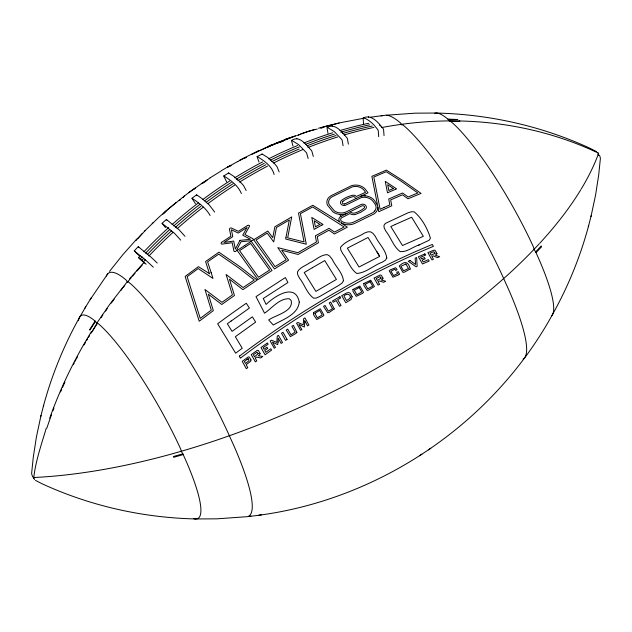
<?xml version="1.0" encoding="UTF-8"?>
<svg xmlns="http://www.w3.org/2000/svg" width="632" height="632" viewBox="0 0 632 632"><rect width="100%" height="100%" fill="white"/><g stroke="black" fill="none" stroke-linecap="round" stroke-linejoin="round"><path stroke-width="0.95" d="M195.77 518.959L216.895 518.832L245.54 516.786A135.809 25.422 60.2 0 0 234.298 446.698L228.452 433.702A135.809 25.422 60.2 0 0 131.606 284.605L127.585 281.327L127.569 282.093L129.947 279.178A406.716 358.17 -50.5 0 1 131.203 277.677M401.857 124.646L402.481 124.52L405.997 127.553A135.809 25.422 60.2 0 1 502.835 276.65L508.689 289.646A135.809 25.422 60.2 0 1 523.059 359.11M598.67 155.045L598.188 154.485L596.268 159.43A406.716 177.015 -24.5 0 1 581.314 188.865M539.088 243.976L533.258 250.161A406.716 177.015 -24.5 0 1 507.852 274.817L500.994 280.94A406.716 177.015 -24.5 0 1 387.432 362.081L369.183 372.532A406.716 177.015 -24.5 0 1 232.489 434.626L222.488 438.158A406.716 177.015 -24.5 0 1 182.585 450.877L172.67 453.705A406.716 177.015 -24.5 0 1 41.246 477.105L33.812 477.516L34.531 479.585M590.975 216.571L595.542 195.264L598.717 174.827L600.4 158.363L599.847 156.017L598.188 154.485L598.299 153.884M41.025 415.429L36.459 436.736L33.283 457.173L31.6 473.637L32.619 476.82L33.812 477.516L33.354 478.622M43.332 406.471C51.547 375.692 63.635 345.957 79.142 318.125M552.858 313.875C568.366 286.043 580.452 256.308 588.668 225.529M40.756 416.496L43.648 405.231M588.353 226.77L591.244 215.504M46.239 428.267C41.507 444.075 35.4 462.008 33.812 477.516M49.691 418.21C60.522 387.874 74.639 358.715 91.616 331.342M79.356 317.738L85.794 306.702M552.644 314.262C491.68 425.447 374.61 503.325 248.487 516.486L250.951 516.17M90.139 299.647L107.732 273.838M84.617 308.613L91.364 297.64M95.116 321.048L89.554 329.778L89.942 330.078L95.479 321.396L92.375 318.907A112.567 21.069 60.2 0 0 78.486 320.716M97.265 322.865L91.988 331.784L97.557 323.055L96.965 323.26M97.415 322.249L109.66 304.45L127.474 281.438M449.771 121.028L459.938 121.178L450.079 120.925M109.494 271.428L122.734 254.815L136.852 238.943M152.897 222.827L152.201 223.586M123.121 287.528L124.788 285.49M135.785 240.673L144.981 230.791M137.966 238.28L142.374 233.398M129.576 278.862L143.827 262.604M374.713 210.985L374.389 211.365A8.548 7.434 13.8 0 1 372.382 212.921L353.928 221.966A11.637 10.317 9.1 0 1 345.617 222.875A11.542 10.31 6.5 0 1 342.694 221.848L341.367 221.121A2.654 2.275 0.4 0 1 341.667 217.748L349.899 213.561A5.941 5.056 2.9 0 0 352 214.461L352.775 214.603A6.028 5.08 5.2 0 0 355.5 214.43L360.761 212.241L365.383 209.239A3.508 2.931 7.5 0 0 365.628 205.408A3.508 2.931 7.5 0 0 361.125 204.492L346.62 211.696A10.681 9.093 2.9 0 1 338.918 212.755L338.207 212.597A10.57 9.077 0.4 0 1 334.375 210.883L329.248 204.736A8.019 6.541 -4.2 0 1 329.075 200.004L330.062 198.448A7.884 5.988 -5.7 0 1 332.385 196.671L352.269 186.906A9.891 7.355 -1.5 0 1 356.243 186.456L357.57 186.614A10.001 7.837 4.5 0 1 364.419 190.722L365.572 192.286L356.322 196.497A3.223 2.552 2.5 0 0 352.451 195.328L350.491 195.849A27.326 21.891 0.3 0 0 343.326 199.127L341.746 200.218A3.721 3.01 -1.9 0 0 340.79 203.702A3.721 3.01 -1.9 0 0 344.503 205.503L344.74 205.44A3.713 3.16 2.9 0 0 345.672 205.203L361.283 197.619A10.365 8.65 7.5 0 1 364.632 197.255L365.32 197.303A10.08 8.319 9.6 0 1 373.236 201.537L374.839 203.828A8.603 7.102 9.6 0 1 375.59 205.155L376.087 206.964A8.366 7.197 15.9 0 1 374.705 210.977M598.188 154.485L598.646 153.379M536.023 252.65L535.659 251.892L541.237 245.974L541.632 246.701L536.023 252.65L538.827 258.915A112.567 21.069 60.2 0 1 551.736 315.7M157.257 263.023L150.89 257.019L138.234 246.662L134.268 250.849L146.403 260.732L153.307 267.194M144.696 230.98L159.58 216.618L169.534 207.968M165.9 211.048L165.537 211.396A11.739 0.719 -42.1 0 0 163.633 213.355M203.03 183.169L210.464 177.584M205.029 181.74L207.217 179.749M184.939 236.273L179.085 229.779L166.382 219.462L162.069 223.309L174.55 233.358L180.665 240.089M176.202 202.461L169.992 207.636M168.784 208.631L184.497 195.904M168.531 208.789L167.156 209.998A10.001 0.608 -42.1 0 0 164.004 213.308M214.659 212.036L209.35 205.092L202.153 198.701L196.607 194.814L191.986 198.282L195.478 203.78M209.5 273.814L205.59 261.514L218.933 252.215L240.097 266.799L257.153 280.095L242.917 289.669L229.448 279.162L234.456 295.507L221.753 304.505L208.307 294.172L213.332 310.644L199.214 321.238L185.137 276.421L198.432 266.649L209.603 273.735M246.156 190.524L243.557 185.555L241.424 183.177L234.33 176.723L228.626 172.939L223.744 176.004L226.643 181.905M228.626 172.939L228.681 173.476M192.768 189.703L188.968 192.539M190.192 191.622L192.602 189.916A8.019 0.656 -36.1 0 1 194.285 189.252M211.12 272.558L212.992 278.459L198.203 268.56L187.143 276.666L200.241 318.378L211.286 310.091L204.965 289.495L221.958 302.333L232.41 294.923L226.098 274.47L243.123 287.528L254.254 280.031L238.572 267.85L218.712 254.151L207.604 261.853L211.23 272.898M247.073 359.458L244.363 361.496L245.445 363.463L249.024 360.722L248.431 358.873L247.073 359.458L248.226 358.779M190.232 191.622L184.212 196.094M284.55 140.02L282.678 141.489L276.31 143.322L265.045 148.133L271.886 144.775L267.842 146.782M231.154 320.969L227.346 323.766L232.062 331.358L252.373 316.837L255.652 322.115L235.349 336.706L242.23 348.256L235.657 353.177L217.653 323.782L219.32 322.533A405.863 160.251 -34.5 0 1 245.722 303.644L246.298 303.249L249.411 308.06L231.201 321.032M279.139 171.928L277.037 166.682L275.015 164.241L268.031 157.724L262.162 154.034L257.058 156.665L258.994 162.021M262.162 154.034L262.106 154.54M183.193 197.595L183.628 197.279M205.653 180.792L192.823 189.663M313.314 156.428L312.01 151.743A1.612 0.403 68 0 0 311.481 150.44C306.322 145.415 299.75 134.774 291.628 140.43A1.612 0.403 68 0 0 291.715 141.37L293.011 146.047M296.914 138.266L296.787 138.345A1.612 0.403 68 0 0 296.764 138.724M221.713 242.309L230.893 236.21L229.479 229.345A1.217 0.837 -31.1 0 1 230.617 227.986L230.696 227.978A1.446 0.995 -29 0 1 231.462 228.049L238.414 231.32L247.618 225.474M201.252 183.715L203.599 182.158M251.418 154.564L259.049 150.922M266.317 147.651L266.57 147.446M419.537 455.735L421.899 454.171M428.401 449.842L430.748 448.286M210.18 177.774L221.034 171.051M348.374 144.143L347.529 139.309A1.612 0.458 73.1 0 0 347.102 137.966C342.157 132.523 335.553 122.679 327.147 127.466A1.612 0.458 73.1 0 0 327.123 128.438L327.961 133.281M332.566 125.776L332.416 125.871A1.612 0.458 73.1 0 0 332.353 126.076M221.477 170.608L230.633 165.244M237.79 161.452L227.378 167.306L228.342 166.761M384.035 135.603L383.632 130.247A1.612 0.514 78.4 0 0 383.308 128.873C378.576 123.035 371.9 114.005 363.289 117.876A1.612 0.514 78.4 0 0 363.155 118.871L363.566 124.228M368.796 116.683L368.622 116.778A1.612 0.514 78.4 0 0 368.488 117.236M193.953 188.865L194.182 188.731A9.828 0.806 -36.1 0 1 195.596 188.131M418.471 245.256L429.104 240.263L430.455 238.272C427.58 228.737 422.034 218.395 414.244 211.902L411.558 211.72L408.067 212.787L385.307 223.444L383.956 225.395L384.185 227.86L385.891 231.225C391.034 237.632 393.412 246.583 400.119 251.599C407.071 252.287 412.894 246.733 419.332 244.876M376.838 251.583L379.706 256.387L368.029 237.482L347.347 248.155L359.023 267.012L379.358 256.56M350.168 211.657L350.728 212.186A4.211 3.547 5.2 0 0 354.892 213.008A28.235 23.811 5.2 0 0 361.314 210.093L364.119 208.157A1.73 1.446 7.5 0 0 362.018 205.827L340.68 216.484A4.432 3.8 0.4 0 0 340 222.108L312.793 205.266L298.494 213.095L304.039 241.922L287.671 237.83L291.708 216.942L274.857 226.777L272.763 237.695L267.802 231.036L253.685 239.781L274.454 268.932L288.571 260.202L281.761 250.248L298.107 254.475L318.417 242.759L317.272 236.645L328.964 230.245L334.415 233.982L347.316 227.18L340.964 222.748A13.319 11.913 6.4 0 0 346.044 224.565L346.952 224.684A13.43 11.913 9.1 0 0 354.836 223.349L373.346 214.28A10.365 9.022 13.8 0 0 375.392 212.794L375.819 212.36A10.152 8.737 15.9 0 0 377.873 206.925M237.506 161.642L245.793 157.336M239.805 160.117L258.812 150.558M243.47 158.537L246.417 157.534M256.845 151.862L265.685 147.849M260.708 150.171L264.855 148.283M296.566 135.69L308.392 131.274L317.28 129.047M298.407 135.074L301.045 133.873M277.709 142.437L267.557 146.948L295.673 135.833L285.775 139.143L287.125 138.898M268.268 146.727L267.802 146.924M272.013 145.147L274.667 144.033M277.369 142.666L278.341 142.176M320.685 128.146L324.074 126.74L340.94 122.592L363.803 118.239M321.585 128.027L325.733 126.305L339.076 123.003M287.26 139.048L286.509 139.34M276.429 143.282L283.918 140.351M228.61 166.619L231.099 165.703M278.001 142.398L288.974 138.092M289.448 138.029L292.774 136.844M301.922 133.478L314.697 129.434M344.677 203.97L368.006 192.807L365.952 190.027A11.739 9.196 4.5 0 0 359.347 185.547L358.581 185.366A11.455 8.421 0.4 0 0 356.227 185.089L355.437 185.081A11.637 8.65 -1.5 0 0 351.534 185.666L331.484 195.509A9.693 7.363 -5.7 0 0 328.356 198.021L328.032 198.456A9.938 7.616 -7.8 0 0 327.289 199.87L327.123 200.368A9.828 8.019 -4.2 0 0 327.668 205.447L333.08 211.941A12.332 10.594 0.4 0 0 339.708 214.39A12.458 10.602 2.9 0 0 346.826 213.332M183.209 454.59L182.845 453.831L173.358 456.533L173.681 457.307L183.209 454.59L186.013 460.854A112.567 21.069 60.2 0 1 193.748 518.682M318.504 128.233L324.074 126.74M368.867 123.256L365.636 123.935A411.953 362.784 -50.5 0 0 339.977 130.555M369.744 124.812L367.318 125.318A411.953 362.784 -50.5 0 0 340.743 132.207M372.232 126.029L369.001 126.708A411.953 362.784 -50.5 0 0 342.425 133.597M373.915 127.411L370.684 128.091A411.953 362.784 -50.5 0 0 344.108 134.979M381.641 127.561C403.927 123.311 426.592 121.091 449.281 120.886M370.494 117.189L383.513 115.514L381.049 115.83M258.97 515.127L261.506 514.811M386.46 115.214L415.106 113.168L436.23 113.041M377.865 206.925L378.773 211.72L391.777 205.779L390.663 199.91L399.906 195.888L402.505 194.798L407.98 198.78L421.054 193.424L402.505 180.341L386.365 170.126L371.877 176.336L377.683 205.961L374.744 200.818A11.826 9.764 9.6 0 0 365.32 195.825L363.7 195.802A11.953 9.472 2.5 0 0 360.532 196.315M447.93 119.108L457.821 119.519L448.293 119.456L445.189 116.967A112.567 21.069 60.2 0 0 434.65 113.318M436.673 113.057C489.389 114.305 541.916 126.116 589.838 148.196L596.584 151.641M459.267 120.957C507.18 121.944 555.038 132.483 598.37 153.11M195.328 518.943C142.611 517.695 90.084 505.884 42.162 483.804L35.416 480.359M364.506 195.786L365.32 195.817M363.455 117.781C369.594 119.867 374.247 124.883 377.976 129.971A1.612 0.514 78.4 0 1 378.292 131.338L378.702 136.694M327.289 127.372L334.336 131.614L341.833 139.561A1.612 0.458 73.1 0 1 342.26 140.904L343.105 145.747M291.747 140.351L298.628 144.649L306.315 152.525A1.612 0.403 68 0 1 306.852 153.837L308.147 158.514M257.161 156.586C264.192 160.694 271.973 166.145 274.13 174.487M223.823 175.941C230.783 180.317 238.177 185.626 241.353 193.526M192.041 198.243C198.906 202.88 205.961 208.094 210.101 215.465M379.548 125.065L380.669 125.989M140.501 255.399A411.953 362.784 -50.5 0 0 138.511 257.556L142.706 261.206L141.876 260.321A411.953 362.784 -50.5 0 1 143.867 258.172M141.876 260.321L146.134 264.223M450.371 121.115L453.278 123.627A112.567 21.069 60.2 0 1 533.55 247.207L534.048 249.324L535.659 251.892M97.557 323.055L100.464 325.567A112.567 21.069 60.2 0 1 180.736 449.147L181.242 451.264L182.845 453.831M138.511 257.556L141.734 260.7M143.022 261.956L144.309 263.22M138.835 255.383L134.316 250.904M138.748 247.238L138.25 246.717M448.293 119.456L449.526 121.107M95.479 321.396L97.083 323.687M165.529 227.623L162.092 223.365M166.832 220.173L166.366 219.533M597.469 152.415L598.062 153.181M355.8 198.574L354.805 197.224A1.477 1.177 2.5 0 0 352.988 196.694L351.408 197.105A25.588 20.5 0.3 0 0 342.915 201.292M339.708 214.398L341.051 216.286M196.907 195.572L196.56 194.925M401.952 125.041L400.404 122.853L396.738 119.938A135.809 25.422 60.2 0 0 384.027 115.53M127.569 282.093L126.013 279.905L122.347 276.99A135.809 25.422 60.2 0 0 106.381 276.042M179.275 200.628A27.326 1.959 -39.1 0 1 180.333 199.799M162.59 214.596A11.739 0.719 -42.1 0 1 162.724 214.414M163.103 213.948A11.739 0.719 -42.1 0 1 163.356 213.663M46.879 428.062A406.716 358.17 -50.5 0 1 50.315 418.036M50.639 417.128A406.716 358.17 -50.5 0 1 51.627 414.41M52.97 410.784A406.716 358.17 -50.5 0 1 53.996 408.075M60.554 391.935A406.716 358.17 -50.5 0 1 61.715 389.265M62.497 387.487A406.716 358.17 -50.5 0 1 64.883 382.17M73.359 364.664A406.716 358.17 -50.5 0 1 74.252 362.934M75.145 361.204A406.716 358.17 -50.5 0 1 76.053 359.474M76.511 358.613A406.716 358.17 -50.5 0 1 77.428 356.89M84.056 344.946A406.716 358.17 -50.5 0 1 85.525 342.41M86.513 340.727A406.716 358.17 -50.5 0 1 87.508 339.044M88.512 337.37A406.716 358.17 -50.5 0 1 89.523 335.695M91.047 333.19A406.716 358.17 -50.5 0 1 92.082 331.524M101.112 317.556A406.716 358.17 -50.5 0 1 102.763 315.123M105.544 311.094A406.716 358.17 -50.5 0 1 107.235 308.685M111.232 303.115A406.716 358.17 -50.5 0 1 114.147 299.173M120.696 290.609A406.716 358.17 -50.5 0 1 122.513 288.295M132.475 276.176A406.716 358.17 -50.5 0 1 135.027 273.198M136.954 270.986A406.716 358.17 -50.5 0 1 142.176 265.132M344.685 203.986A1.936 1.564 -1.9 0 1 342.939 201.308M221.674 242.261A1.311 0.988 -32.5 0 0 222.314 244.071L232.228 242.72L233.872 250.888A1.335 1.074 -31.8 0 0 235.641 251.41L235.72 251.378A1.232 0.995 -29.2 0 0 236.218 250.849L241.037 241.74L251.978 240.642A1.272 1.019 -26.7 0 0 252.784 238.635L244.932 234.488L249.363 226.54A1.327 0.988 -25.7 0 0 247.625 225.49M580.863 189.616A406.716 177.015 -24.5 0 1 539.72 243.288M140.193 258.938A411.953 362.784 -50.5 0 1 142.184 256.782M145.542 253.219A411.953 362.784 -50.5 0 1 169.716 229.566M173.761 225.932A411.953 362.784 -50.5 0 1 199.925 204.357M204.642 200.802A411.953 362.784 -50.5 0 1 231.32 182.395M236.289 179.267A411.953 362.784 -50.5 0 1 264.239 163.309M270.283 160.204A411.953 362.784 -50.5 0 1 299.276 146.908M305.517 144.38A411.953 362.784 -50.5 0 1 334.368 134.15M147.224 254.601A411.953 362.784 -50.5 0 1 171.398 230.957M175.443 227.315A411.953 362.784 -50.5 0 1 200.826 206.348M206.324 202.185A411.953 362.784 -50.5 0 1 233.003 183.778M237.972 180.649A411.953 362.784 -50.5 0 1 265.922 164.699M271.965 161.587A411.953 362.784 -50.5 0 1 299.181 149.034M307.199 145.763A411.953 362.784 -50.5 0 1 336.05 135.54M143.559 261.711A411.953 362.784 -50.5 0 1 145.55 259.555M148.899 255.992A411.953 362.784 -50.5 0 1 173.081 232.339M177.126 228.697A411.953 362.784 -50.5 0 1 203.291 207.13M208.007 203.575A411.953 362.784 -50.5 0 1 234.685 185.168M239.654 182.04A411.953 362.784 -50.5 0 1 267.605 166.082M273.648 162.977A411.953 362.784 -50.5 0 1 302.641 149.681M307.989 147.509A411.953 362.784 -50.5 0 1 337.733 136.923M143.859 251.836A411.953 362.784 -50.5 0 1 168.705 227.575M172.078 224.542A411.953 362.784 -50.5 0 1 198.243 202.975M202.959 199.42A411.953 362.784 -50.5 0 1 229.637 181.013M234.614 177.884A411.953 362.784 -50.5 0 1 262.557 161.926M268.6 158.822A411.953 362.784 -50.5 0 1 297.593 145.526M303.834 142.998A411.953 362.784 -50.5 0 1 332.693 132.767M260.052 353.422L259.752 354.631L258.338 355.792L262.778 356.464L260.684 357.996L256.608 357.056L255.225 358.075L256.774 360.872L255.391 361.883L251.244 354.607L257.311 350.318L258.385 350.483L260.052 353.422M250.975 360.003L250.675 361.22L246.156 364.735L247.752 367.627L246.314 368.709L242.222 361.33L248.273 356.938L249.348 357.088L250.975 360.003M258.259 353.628L254.522 356.803L253.385 354.781L257.011 352.198L258.259 353.628M382.984 278.175L382.66 279.194L381.207 280.031L385.718 281.224L383.561 282.299L379.437 280.948L378.023 281.682L379.555 284.353L378.086 285.111L374.026 278.048L380.227 274.967L381.317 275.276L382.984 278.175M436.917 253.456L436.594 254.443L435.124 255.154L439.674 256.734L437.502 257.603L433.331 255.897L431.901 256.497L433.449 259.294L431.964 259.918L427.88 252.634L434.144 250.09L435.243 250.462L436.917 253.456M352.135 296.732L351.021 299.568L345.775 302.712L341.715 295.658L346.692 292.916L348.303 292.608A3.318 3.247 56.7 0 1 350.397 293.398L352.135 296.732M381.159 278.12L377.328 280.474L376.198 278.514L379.903 276.642L381.159 278.12M435.077 253.235L431.198 255.225L430.068 253.227L433.813 251.678L435.077 253.235M299.26 302.049C298.051 314.728 282.741 319.523 273.3 325.006L268.671 319.982C275.26 315.099 293.983 311.544 291.131 300.461L289.314 298.746C279.352 298.249 272.171 308.021 264.563 313.211L256.007 296.629L285.372 277.567L287.908 282.559L263.267 298.486L266.096 304.442C274.256 296.416 295.46 282.243 299.26 302.049M278.112 342.007L277.677 344.622L272.471 342.181L275.457 347.403L274.272 348.232L270.196 341.027L271.381 340.206L276.808 342.418L277.258 336.137L278.435 335.331L282.504 342.497L281.145 343.437L278.246 338.175L278.112 342.007M304.719 321.672L304.34 327.036L298.857 324.437L301.835 329.556L300.642 330.323L296.574 323.236L297.767 322.462L303.21 324.808L303.676 318.662L304.861 317.904L308.914 324.974L307.555 325.859L304.663 320.693L304.719 321.672M285.996 237.292L285.688 239.007L306.275 244.236L300.413 213.679L312.666 206.972L344.156 226.975L334.51 232.062L329.067 228.326L316.237 235.341L315.329 235.855L316.474 241.961L297.877 252.697L277.788 247.641L286.154 259.744L275.031 266.625L256.079 240.002L267.202 233.105L273.719 241.945L276.445 227.528L289.338 219.976L285.996 237.292M350.397 297.23L349.654 298.581L346.502 300.54L343.927 296.076C345.807 293.58 350.436 293.469 350.397 297.23M239.97 240.365L235.333 249.119L233.714 241.069L224.052 242.427L232.797 236.629L231.383 229.756L238.28 233.066L247.049 227.465L242.735 235.199L250.493 239.299L239.97 240.365M296.89 332.306L295.847 333.498L290.404 336.611L286.217 330.07L287.686 329.09L290.981 334.818L295.176 332.045L291.881 326.317L293.351 325.354L296.89 332.306M313.44 312.635L313.551 314.712L316.774 319.547L322.905 316.253L323.955 315.131L320.305 308.787L313.44 312.635M343.445 280.719L342.133 282.978L339.131 285.182L319.689 296.519L316.269 298.067L313.622 298.146C306.899 293.438 304.632 284.526 299.584 278.301L297.688 274.628L297.443 272.037C299.718 267.344 305.422 265.938 309.348 263.023C315.321 260.487 320.487 254.759 327.273 254.625L329.58 256.007L332.235 259.389C335.592 266.562 342.552 272.582 343.445 280.719M334.257 308.945L329.177 312.445L327.724 312.84L323.537 306.33L325.022 305.446L328.316 311.173L332.543 308.653L329.248 302.925L330.726 302.049L334.257 308.945M352.933 289.456L353.035 291.478L356.258 296.337L362.436 293.406L363.495 292.363L359.837 286.019L352.933 289.456M363.835 283.531L363.929 285.546L367.16 290.404L368.622 290.08L374.405 286.557L370.755 280.205L363.835 283.531M386.776 258.022L385.441 260.131L382.415 262.106C373.67 265.211 366.133 272.921 356.717 273.451C350.057 268.632 347.719 259.815 342.694 253.55L340.774 249.861L340.537 247.341C346.257 239.931 356.819 238.122 364.451 233.074L367.927 231.81L370.597 231.849L372.904 233.303L375.305 236.313C378.734 243.612 385.765 249.774 386.776 258.022M399.29 274.106L398.223 275.086L392.899 277.187L389.249 270.812L390.307 269.84L395.632 267.707L397.101 269.524L395.75 270.512L394.984 269.177L390.939 271.152L393.507 275.615L397.552 273.648L396.683 272.131L398.373 271.736L399.29 274.106M410.176 269.035L404.385 272.163L402.916 272.384L399.25 265.969C405.167 260.439 408.398 261.767 410.215 268.979M239.654 355.966L239.291 356.243L240.389 358.147L240.752 357.87A379.311 149.776 -34.5 0 1 330.71 297.767L349.046 287.284A378.821 149.579 -34.5 0 1 431.846 247.001L433.418 246.354L432.32 244.45L430.755 245.09A378.821 149.579 -34.5 0 0 347.948 285.372L329.62 295.871A379.311 149.776 -34.5 0 0 239.662 355.966M267.668 348.43L264.761 350.507L265.78 352.348L270.812 348.745L271.578 350.136L265.085 354.789L261 347.529L267.447 342.963L268.134 344.163L263.157 347.695L264.065 349.267L266.973 347.205L267.668 348.43M287.062 339.392L285.593 340.395L281.524 333.246L282.994 332.25L287.062 339.392M244.734 245.508L237.182 250.454L257.951 279.581L272.029 270.488L251.252 241.337L244.734 245.508M245.635 246.67L239.575 250.635L258.52 277.235L269.603 270.069L250.659 243.454L245.635 246.67M314.894 313.322L317.367 317.849L322.241 314.862L319.673 310.399L314.894 313.322M312.374 267.707L304.213 272.558L315.889 291.399L336.422 279.431L324.745 260.589L312.374 267.707M339.898 296.708L332.543 300.966L333.269 302.222L336.2 300.532L339.534 306.322L341.019 305.461L337.685 299.671L340.624 297.972L339.898 296.708M319.911 224.368L315.4 226.856L314.238 220.758L319.911 224.368M321.87 225.095L314.088 229.384L311.789 217.432L323.055 224.463L321.87 225.095M359.205 287.56L354.291 290.254L356.859 294.717L361.773 292.024L359.205 287.56M370.107 281.722L365.193 284.337L367.761 288.8L372.675 286.185L370.107 281.722M405.902 263.994L400.949 266.325L403.516 270.812L408.477 268.497L405.902 263.994M384.082 207.462L380.101 209.303L373.812 177.039L383.348 172.923L386.231 171.722L400.807 180.981L417.863 192.973L408.098 196.971L402.616 192.997L398.99 194.522L388.704 199.009L389.818 204.879L384.082 207.462M395.253 224.478L390.805 226.54L402.489 245.524L423.345 236.321L411.645 217.234L395.253 224.478M410.01 260.518L408.288 261.3L416.109 266.791L417.152 266.317L416.63 257.524L415.129 258.188L415.572 264.46L410.01 260.518M424.593 254.025L418.392 256.75L422.468 263.971L429.168 261.079L428.401 259.681L423.211 261.925L422.192 260.084L425.186 258.788L424.728 257.959L424.491 257.548L421.497 258.859L420.588 257.287L425.715 255.044L425.028 253.843L424.593 254.025M393.404 188.526L388.838 190.516L387.708 184.71L393.404 188.526M395.371 189.379L387.495 192.8L385.259 181.384L396.58 188.865L395.371 189.379"/></g></svg>
